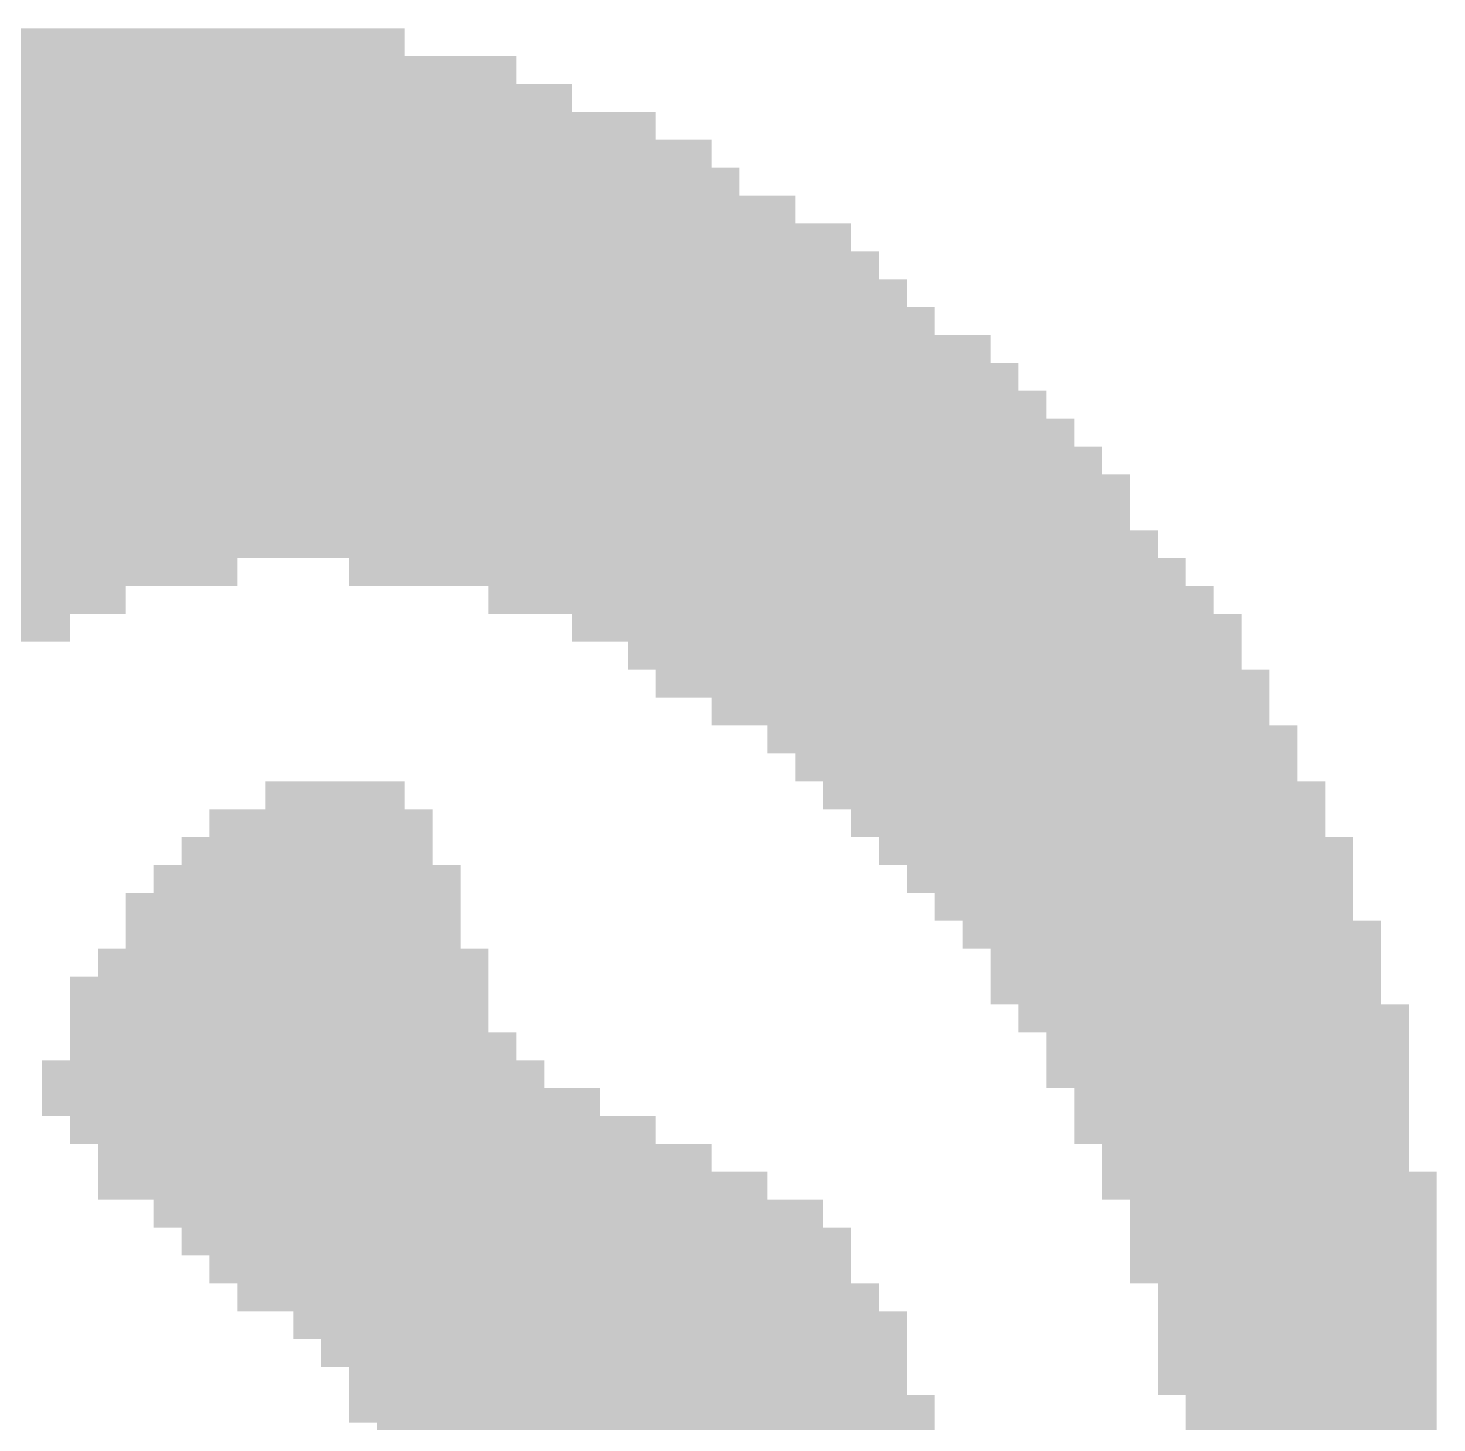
# Model space of a CAD drawing. Extents: x -15 to 107, y -79 to 1.
# Drawn here: x -11.062 to -9.779, y -28.829 to -27.559 of the extents above; entities that cross this region are included whole.
import ezdxf

# ---------------------------------------------------------------- set-up
doc = ezdxf.new("R2010")
doc.units = 0
doc.layers.add('21', color=253, linetype='CONTINUOUS')

# ---------------------------------------------------------------- blocks, each defined once
blk = doc.blocks.new('RECT')
blk.add_solid([(-0.5, -0.5), (0.5, -0.5), (-0.5, 0.5), (0.5, 0.5)])

msp = doc.modelspace()

# ---------------------------------------------------------------- block references
at = {"layer": '21', "xscale": 0.0254, "yscale": 0.0254, "rotation": 90}
for p in [(-11.0617, -27.5717), (-11.0363, -27.5717), (-11.0109, -27.5717), (-10.9855, -27.5717), (-10.9601, -27.5717), (-10.9347, -27.5717), (-10.9093, -27.5717), (-10.8839, -27.5717), (-10.8585, -27.5717), (-10.8331, -27.5717), (-10.8077, -27.5717), (-10.7823, -27.5717), (-10.7569, -27.5717), (-10.7315, -27.5717), (-11.0617, -27.5971), (-11.0363, -27.5971), (-11.0109, -27.5971), (-10.9855, -27.5971), (-10.9601, -27.5971), (-10.9347, -27.5971), (-10.9093, -27.5971), (-10.8839, -27.5971), (-10.8585, -27.5971), (-10.8331, -27.5971), (-10.8077, -27.5971), (-10.7823, -27.5971), (-10.7569, -27.5971), (-10.7315, -27.5971), (-10.7061, -27.5971), (-10.6807, -27.5971), (-10.6553, -27.5971), (-10.6299, -27.5971), (-11.0617, -27.6225), (-11.0363, -27.6225), (-11.0109, -27.6225), (-10.9855, -27.6225), (-10.9601, -27.6225), (-10.9347, -27.6225), (-10.9093, -27.6225), (-10.8839, -27.6225), (-10.8585, -27.6225), (-10.8331, -27.6225), (-10.8077, -27.6225), (-10.7823, -27.6225), (-10.7569, -27.6225), (-10.7315, -27.6225), (-10.7061, -27.6225), (-10.6807, -27.6225), (-10.6553, -27.6225), (-10.6299, -27.6225), (-10.6045, -27.6225), (-10.5791, -27.6225), (-11.0617, -27.6479), (-11.0363, -27.6479), (-11.0109, -27.6479), (-10.9855, -27.6479), (-10.9601, -27.6479), (-10.9347, -27.6479), (-10.9093, -27.6479), (-10.8839, -27.6479), (-10.8585, -27.6479), (-10.8331, -27.6479), (-10.8077, -27.6479), (-10.7823, -27.6479), (-10.7569, -27.6479), (-10.7315, -27.6479), (-10.7061, -27.6479), (-10.6807, -27.6479), (-10.6553, -27.6479), (-10.6299, -27.6479), (-10.6045, -27.6479), (-10.5791, -27.6479), (-10.5537, -27.6479), (-10.5283, -27.6479), (-10.5029, -27.6479), (-11.0617, -27.6733), (-11.0363, -27.6733), (-11.0109, -27.6733), (-10.9855, -27.6733), (-10.9601, -27.6733), (-10.9347, -27.6733), (-10.9093, -27.6733), (-10.8839, -27.6733), (-10.8585, -27.6733), (-10.8331, -27.6733), (-10.8077, -27.6733), (-10.7823, -27.6733), (-10.7569, -27.6733), (-10.7315, -27.6733), (-10.7061, -27.6733), (-10.6807, -27.6733), (-10.6553, -27.6733), (-10.6299, -27.6733), (-10.6045, -27.6733), (-10.5791, -27.6733), (-10.5537, -27.6733), (-10.5283, -27.6733), (-10.5029, -27.6733), (-10.4775, -27.6733), (-10.4521, -27.6733), (-11.0617, -27.6987), (-11.0363, -27.6987), (-11.0109, -27.6987), (-10.9855, -27.6987), (-10.9601, -27.6987), (-10.9347, -27.6987), (-10.9093, -27.6987), (-10.8839, -27.6987), (-10.8585, -27.6987), (-10.8331, -27.6987), (-10.8077, -27.6987), (-10.7823, -27.6987), (-10.7569, -27.6987), (-10.7315, -27.6987), (-10.7061, -27.6987), (-10.6807, -27.6987), (-10.6553, -27.6987), (-10.6299, -27.6987), (-10.6045, -27.6987), (-10.5791, -27.6987), (-10.5537, -27.6987), (-10.5283, -27.6987), (-10.5029, -27.6987), (-10.4775, -27.6987), (-10.4521, -27.6987), (-10.4267, -27.6987), (-11.0617, -27.7241), (-11.0363, -27.7241), (-11.0109, -27.7241), (-10.9855, -27.7241), (-10.9601, -27.7241), (-10.9347, -27.7241), (-10.9093, -27.7241), (-10.8839, -27.7241), (-10.8585, -27.7241), (-10.8331, -27.7241), (-10.8077, -27.7241), (-10.7823, -27.7241), (-10.7569, -27.7241), (-10.7315, -27.7241), (-10.7061, -27.7241), (-10.6807, -27.7241), (-10.6553, -27.7241), (-10.6299, -27.7241), (-10.6045, -27.7241), (-10.5791, -27.7241), (-10.5537, -27.7241), (-10.5283, -27.7241), (-10.5029, -27.7241), (-10.4775, -27.7241), (-10.4521, -27.7241), (-10.4267, -27.7241), (-10.4013, -27.7241), (-10.3759, -27.7241), (-11.0617, -27.7495), (-11.0363, -27.7495), (-11.0109, -27.7495), (-10.9855, -27.7495), (-10.9601, -27.7495), (-10.9347, -27.7495), (-10.9093, -27.7495), (-10.8839, -27.7495), (-10.8585, -27.7495), (-10.8331, -27.7495), (-10.8077, -27.7495), (-10.7823, -27.7495), (-10.7569, -27.7495), (-10.7315, -27.7495), (-10.7061, -27.7495), (-10.6807, -27.7495), (-10.6553, -27.7495), (-10.6299, -27.7495), (-10.6045, -27.7495), (-10.5791, -27.7495), (-10.5537, -27.7495), (-10.5283, -27.7495), (-10.5029, -27.7495), (-10.4775, -27.7495), (-10.4521, -27.7495), (-10.4267, -27.7495), (-10.4013, -27.7495), (-10.3759, -27.7495), (-10.3505, -27.7495), (-10.3251, -27.7495), (-11.0617, -27.7749), (-11.0363, -27.7749), (-11.0109, -27.7749), (-10.9855, -27.7749), (-10.9601, -27.7749), (-10.9347, -27.7749), (-10.9093, -27.7749), (-10.8839, -27.7749), (-10.8585, -27.7749), (-10.8331, -27.7749), (-10.8077, -27.7749), (-10.7823, -27.7749), (-10.7569, -27.7749), (-10.7315, -27.7749), (-10.7061, -27.7749), (-10.6807, -27.7749), (-10.6553, -27.7749), (-10.6299, -27.7749), (-10.6045, -27.7749), (-10.5791, -27.7749), (-10.5537, -27.7749), (-10.5283, -27.7749), (-10.5029, -27.7749), (-10.4775, -27.7749), (-10.4521, -27.7749), (-10.4267, -27.7749), (-10.4013, -27.7749), (-10.3759, -27.7749), (-10.3505, -27.7749), (-10.3251, -27.7749), (-10.2997, -27.7749), (-11.0617, -27.8003), (-11.0363, -27.8003), (-11.0109, -27.8003), (-10.9855, -27.8003), (-10.9601, -27.8003), (-10.9347, -27.8003), (-10.9093, -27.8003), (-10.8839, -27.8003), (-10.8585, -27.8003), (-10.8331, -27.8003), (-10.8077, -27.8003), (-10.7823, -27.8003), (-10.7569, -27.8003), (-10.7315, -27.8003), (-10.7061, -27.8003), (-10.6807, -27.8003), (-10.6553, -27.8003), (-10.6299, -27.8003), (-10.6045, -27.8003), (-10.5791, -27.8003), (-10.5537, -27.8003), (-10.5283, -27.8003), (-10.5029, -27.8003), (-10.4775, -27.8003), (-10.4521, -27.8003), (-10.4267, -27.8003), (-10.4013, -27.8003), (-10.3759, -27.8003), (-10.3505, -27.8003), (-10.3251, -27.8003), (-10.2997, -27.8003), (-10.2743, -27.8003), (-11.0617, -27.8257), (-11.0363, -27.8257), (-11.0109, -27.8257), (-10.9855, -27.8257), (-10.9601, -27.8257), (-10.9347, -27.8257), (-10.9093, -27.8257), (-10.8839, -27.8257), (-10.8585, -27.8257), (-10.8331, -27.8257), (-10.8077, -27.8257), (-10.7823, -27.8257), (-10.7569, -27.8257), (-10.7315, -27.8257), (-10.7061, -27.8257), (-10.6807, -27.8257), (-10.6553, -27.8257), (-10.6299, -27.8257), (-10.6045, -27.8257), (-10.5791, -27.8257), (-10.5537, -27.8257), (-10.5283, -27.8257), (-10.5029, -27.8257), (-10.4775, -27.8257), (-10.4521, -27.8257), (-10.4267, -27.8257), (-10.4013, -27.8257), (-10.3759, -27.8257), (-10.3505, -27.8257), (-10.3251, -27.8257), (-10.2997, -27.8257), (-10.2743, -27.8257), (-10.2489, -27.8257), (-11.0617, -27.8511), (-11.0363, -27.8511), (-11.0109, -27.8511), (-10.9855, -27.8511), (-10.9601, -27.8511), (-10.9347, -27.8511), (-10.9093, -27.8511), (-10.8839, -27.8511), (-10.8585, -27.8511), (-10.8331, -27.8511), (-10.8077, -27.8511), (-10.7823, -27.8511), (-10.7569, -27.8511), (-10.7315, -27.8511), (-10.7061, -27.8511), (-10.6807, -27.8511), (-10.6553, -27.8511), (-10.6299, -27.8511), (-10.6045, -27.8511), (-10.5791, -27.8511), (-10.5537, -27.8511), (-10.5283, -27.8511), (-10.5029, -27.8511), (-10.4775, -27.8511), (-10.4521, -27.8511), (-10.4267, -27.8511), (-10.4013, -27.8511), (-10.3759, -27.8511), (-10.3505, -27.8511), (-10.3251, -27.8511), (-10.2997, -27.8511), (-10.2743, -27.8511), (-10.2489, -27.8511), (-10.2235, -27.8511), (-10.1981, -27.8511), (-11.0617, -27.8765), (-11.0363, -27.8765), (-11.0109, -27.8765), (-10.9855, -27.8765), (-10.9601, -27.8765), (-10.9347, -27.8765), (-10.9093, -27.8765), (-10.8839, -27.8765), (-10.8585, -27.8765), (-10.8331, -27.8765), (-10.8077, -27.8765), (-10.7823, -27.8765), (-10.7569, -27.8765), (-10.7315, -27.8765), (-10.7061, -27.8765), (-10.6807, -27.8765), (-10.6553, -27.8765), (-10.6299, -27.8765), (-10.6045, -27.8765), (-10.5791, -27.8765), (-10.5537, -27.8765), (-10.5283, -27.8765), (-10.5029, -27.8765), (-10.4775, -27.8765), (-10.4521, -27.8765), (-10.4267, -27.8765), (-10.4013, -27.8765), (-10.3759, -27.8765), (-10.3505, -27.8765), (-10.3251, -27.8765), (-10.2997, -27.8765), (-10.2743, -27.8765), (-10.2489, -27.8765), (-10.2235, -27.8765), (-10.1981, -27.8765), (-10.1727, -27.8765), (-11.0617, -27.9019), (-11.0363, -27.9019), (-11.0109, -27.9019), (-10.9855, -27.9019), (-10.9601, -27.9019), (-10.9347, -27.9019), (-10.9093, -27.9019), (-10.8839, -27.9019), (-10.8585, -27.9019), (-10.8331, -27.9019), (-10.8077, -27.9019), (-10.7823, -27.9019), (-10.7569, -27.9019), (-10.7315, -27.9019), (-10.7061, -27.9019), (-10.6807, -27.9019), (-10.6553, -27.9019), (-10.6299, -27.9019), (-10.6045, -27.9019), (-10.5791, -27.9019), (-10.5537, -27.9019), (-10.5283, -27.9019), (-10.5029, -27.9019), (-10.4775, -27.9019), (-10.4521, -27.9019), (-10.4267, -27.9019), (-10.4013, -27.9019), (-10.3759, -27.9019), (-10.3505, -27.9019), (-10.3251, -27.9019), (-10.2997, -27.9019), (-10.2743, -27.9019), (-10.2489, -27.9019), (-10.2235, -27.9019), (-10.1981, -27.9019), (-10.1727, -27.9019), (-10.1473, -27.9019), (-11.0617, -27.9273), (-11.0363, -27.9273), (-11.0109, -27.9273), (-10.9855, -27.9273), (-10.9601, -27.9273), (-10.9347, -27.9273), (-10.9093, -27.9273), (-10.8839, -27.9273), (-10.8585, -27.9273), (-10.8331, -27.9273), (-10.8077, -27.9273), (-10.7823, -27.9273), (-10.7569, -27.9273), (-10.7315, -27.9273), (-10.7061, -27.9273), (-10.6807, -27.9273), (-10.6553, -27.9273), (-10.6299, -27.9273), (-10.6045, -27.9273), (-10.5791, -27.9273), (-10.5537, -27.9273), (-10.5283, -27.9273), (-10.5029, -27.9273), (-10.4775, -27.9273), (-10.4521, -27.9273), (-10.4267, -27.9273), (-10.4013, -27.9273), (-10.3759, -27.9273), (-10.3505, -27.9273), (-10.3251, -27.9273), (-10.2997, -27.9273), (-10.2743, -27.9273), (-10.2489, -27.9273), (-10.2235, -27.9273), (-10.1981, -27.9273), (-10.1727, -27.9273), (-10.1473, -27.9273), (-10.1219, -27.9273), (-11.0617, -27.9527), (-11.0363, -27.9527), (-11.0109, -27.9527), (-10.9855, -27.9527), (-10.9601, -27.9527), (-10.9347, -27.9527), (-10.9093, -27.9527), (-10.8839, -27.9527), (-10.8585, -27.9527), (-10.8331, -27.9527), (-10.8077, -27.9527), (-10.7823, -27.9527), (-10.7569, -27.9527), (-10.7315, -27.9527), (-10.7061, -27.9527), (-10.6807, -27.9527), (-10.6553, -27.9527), (-10.6299, -27.9527), (-10.6045, -27.9527), (-10.5791, -27.9527), (-10.5537, -27.9527), (-10.5283, -27.9527), (-10.5029, -27.9527), (-10.4775, -27.9527), (-10.4521, -27.9527), (-10.4267, -27.9527), (-10.4013, -27.9527), (-10.3759, -27.9527), (-10.3505, -27.9527), (-10.3251, -27.9527), (-10.2997, -27.9527), (-10.2743, -27.9527), (-10.2489, -27.9527), (-10.2235, -27.9527), (-10.1981, -27.9527), (-10.1727, -27.9527), (-10.1473, -27.9527), (-10.1219, -27.9527), (-10.0965, -27.9527), (-11.0617, -27.9781), (-11.0363, -27.9781), (-11.0109, -27.9781), (-10.9855, -27.9781), (-10.9601, -27.9781), (-10.9347, -27.9781), (-10.9093, -27.9781), (-10.8839, -27.9781), (-10.8585, -27.9781), (-10.8331, -27.9781), (-10.8077, -27.9781), (-10.7823, -27.9781), (-10.7569, -27.9781), (-10.7315, -27.9781), (-10.7061, -27.9781), (-10.6807, -27.9781), (-10.6553, -27.9781), (-10.6299, -27.9781), (-10.6045, -27.9781), (-10.5791, -27.9781), (-10.5537, -27.9781), (-10.5283, -27.9781), (-10.5029, -27.9781), (-10.4775, -27.9781), (-10.4521, -27.9781), (-10.4267, -27.9781), (-10.4013, -27.9781), (-10.3759, -27.9781), (-10.3505, -27.9781), (-10.3251, -27.9781), (-10.2997, -27.9781), (-10.2743, -27.9781), (-10.2489, -27.9781), (-10.2235, -27.9781), (-10.1981, -27.9781), (-10.1727, -27.9781), (-10.1473, -27.9781), (-10.1219, -27.9781), (-10.0965, -27.9781), (-10.0711, -27.9781), (-11.0617, -28.0035), (-11.0363, -28.0035), (-11.0109, -28.0035), (-10.9855, -28.0035), (-10.9601, -28.0035), (-10.9347, -28.0035), (-10.9093, -28.0035), (-10.8839, -28.0035), (-10.8585, -28.0035), (-10.8331, -28.0035), (-10.8077, -28.0035), (-10.7823, -28.0035), (-10.7569, -28.0035), (-10.7315, -28.0035), (-10.7061, -28.0035), (-10.6807, -28.0035), (-10.6553, -28.0035), (-10.6299, -28.0035), (-10.6045, -28.0035), (-10.5791, -28.0035), (-10.5537, -28.0035), (-10.5283, -28.0035), (-10.5029, -28.0035), (-10.4775, -28.0035), (-10.4521, -28.0035), (-10.4267, -28.0035), (-10.4013, -28.0035), (-10.3759, -28.0035), (-10.3505, -28.0035), (-10.3251, -28.0035), (-10.2997, -28.0035), (-10.2743, -28.0035), (-10.2489, -28.0035), (-10.2235, -28.0035), (-10.1981, -28.0035), (-10.1727, -28.0035), (-10.1473, -28.0035), (-10.1219, -28.0035), (-10.0965, -28.0035), (-10.0711, -28.0035), (-11.0617, -28.0289), (-11.0363, -28.0289), (-11.0109, -28.0289), (-10.9855, -28.0289), (-10.9601, -28.0289), (-10.9347, -28.0289), (-10.9093, -28.0289), (-10.8839, -28.0289), (-10.8585, -28.0289), (-10.8331, -28.0289), (-10.8077, -28.0289), (-10.7823, -28.0289), (-10.7569, -28.0289), (-10.7315, -28.0289), (-10.7061, -28.0289), (-10.6807, -28.0289), (-10.6553, -28.0289), (-10.6299, -28.0289), (-10.6045, -28.0289), (-10.5791, -28.0289), (-10.5537, -28.0289), (-10.5283, -28.0289), (-10.5029, -28.0289), (-10.4775, -28.0289), (-10.4521, -28.0289), (-10.4267, -28.0289), (-10.4013, -28.0289), (-10.3759, -28.0289), (-10.3505, -28.0289), (-10.3251, -28.0289), (-10.2997, -28.0289), (-10.2743, -28.0289), (-10.2489, -28.0289), (-10.2235, -28.0289), (-10.1981, -28.0289), (-10.1727, -28.0289), (-10.1473, -28.0289), (-10.1219, -28.0289), (-10.0965, -28.0289), (-10.0711, -28.0289), (-10.0457, -28.0289), (-11.0617, -28.0543), (-11.0363, -28.0543), (-11.0109, -28.0543), (-10.9855, -28.0543), (-10.9601, -28.0543), (-10.9347, -28.0543), (-10.9093, -28.0543), (-10.8839, -28.0543), (-10.7569, -28.0543), (-10.7315, -28.0543), (-10.7061, -28.0543), (-10.6807, -28.0543), (-10.6553, -28.0543), (-10.6299, -28.0543), (-10.6045, -28.0543), (-10.5791, -28.0543), (-10.5537, -28.0543), (-10.5283, -28.0543), (-10.5029, -28.0543), (-10.4775, -28.0543), (-10.4521, -28.0543), (-10.4267, -28.0543), (-10.4013, -28.0543), (-10.3759, -28.0543), (-10.3505, -28.0543), (-10.3251, -28.0543), (-10.2997, -28.0543), (-10.2743, -28.0543), (-10.2489, -28.0543), (-10.2235, -28.0543), (-10.1981, -28.0543), (-10.1727, -28.0543), (-10.1473, -28.0543), (-10.1219, -28.0543), (-10.0965, -28.0543), (-10.0711, -28.0543), (-10.0457, -28.0543), (-10.0203, -28.0543), (-11.0617, -28.0797), (-11.0363, -28.0797), (-11.0109, -28.0797), (-10.9855, -28.0797), (-10.6299, -28.0797), (-10.6045, -28.0797), (-10.5791, -28.0797), (-10.5537, -28.0797), (-10.5283, -28.0797), (-10.5029, -28.0797), (-10.4775, -28.0797), (-10.4521, -28.0797), (-10.4267, -28.0797), (-10.4013, -28.0797), (-10.3759, -28.0797), (-10.3505, -28.0797), (-10.3251, -28.0797), (-10.2997, -28.0797), (-10.2743, -28.0797), (-10.2489, -28.0797), (-10.2235, -28.0797), (-10.1981, -28.0797), (-10.1727, -28.0797), (-10.1473, -28.0797), (-10.1219, -28.0797), (-10.0965, -28.0797), (-10.0711, -28.0797), (-10.0457, -28.0797), (-10.0203, -28.0797), (-9.9949, -28.0797), (-11.0617, -28.1051), (-11.0363, -28.1051), (-10.5537, -28.1051), (-10.5283, -28.1051), (-10.5029, -28.1051), (-10.4775, -28.1051), (-10.4521, -28.1051), (-10.4267, -28.1051), (-10.4013, -28.1051), (-10.3759, -28.1051), (-10.3505, -28.1051), (-10.3251, -28.1051), (-10.2997, -28.1051), (-10.2743, -28.1051), (-10.2489, -28.1051), (-10.2235, -28.1051), (-10.1981, -28.1051), (-10.1727, -28.1051), (-10.1473, -28.1051), (-10.1219, -28.1051), (-10.0965, -28.1051), (-10.0711, -28.1051), (-10.0457, -28.1051), (-10.0203, -28.1051), (-9.9949, -28.1051), (-9.9695, -28.1051), (-10.5029, -28.1305), (-10.4775, -28.1305), (-10.4521, -28.1305), (-10.4267, -28.1305), (-10.4013, -28.1305), (-10.3759, -28.1305), (-10.3505, -28.1305), (-10.3251, -28.1305), (-10.2997, -28.1305), (-10.2743, -28.1305), (-10.2489, -28.1305), (-10.2235, -28.1305), (-10.1981, -28.1305), (-10.1727, -28.1305), (-10.1473, -28.1305), (-10.1219, -28.1305), (-10.0965, -28.1305), (-10.0711, -28.1305), (-10.0457, -28.1305), (-10.0203, -28.1305), (-9.9949, -28.1305), (-9.9695, -28.1305), (-10.4775, -28.1559), (-10.4521, -28.1559), (-10.4267, -28.1559), (-10.4013, -28.1559), (-10.3759, -28.1559), (-10.3505, -28.1559), (-10.3251, -28.1559), (-10.2997, -28.1559), (-10.2743, -28.1559), (-10.2489, -28.1559), (-10.2235, -28.1559), (-10.1981, -28.1559), (-10.1727, -28.1559), (-10.1473, -28.1559), (-10.1219, -28.1559), (-10.0965, -28.1559), (-10.0711, -28.1559), (-10.0457, -28.1559), (-10.0203, -28.1559), (-9.9949, -28.1559), (-9.9695, -28.1559), (-9.9441, -28.1559), (-10.4267, -28.1813), (-10.4013, -28.1813), (-10.3759, -28.1813), (-10.3505, -28.1813), (-10.3251, -28.1813), (-10.2997, -28.1813), (-10.2743, -28.1813), (-10.2489, -28.1813), (-10.2235, -28.1813), (-10.1981, -28.1813), (-10.1727, -28.1813), (-10.1473, -28.1813), (-10.1219, -28.1813), (-10.0965, -28.1813), (-10.0711, -28.1813), (-10.0457, -28.1813), (-10.0203, -28.1813), (-9.9949, -28.1813), (-9.9695, -28.1813), (-9.9441, -28.1813), (-10.3759, -28.2067), (-10.3505, -28.2067), (-10.3251, -28.2067), (-10.2997, -28.2067), (-10.2743, -28.2067), (-10.2489, -28.2067), (-10.2235, -28.2067), (-10.1981, -28.2067), (-10.1727, -28.2067), (-10.1473, -28.2067), (-10.1219, -28.2067), (-10.0965, -28.2067), (-10.0711, -28.2067), (-10.0457, -28.2067), (-10.0203, -28.2067), (-9.9949, -28.2067), (-9.9695, -28.2067), (-9.9441, -28.2067), (-9.9187, -28.2067), (-10.3505, -28.2321), (-10.3251, -28.2321), (-10.2997, -28.2321), (-10.2743, -28.2321), (-10.2489, -28.2321), (-10.2235, -28.2321), (-10.1981, -28.2321), (-10.1727, -28.2321), (-10.1473, -28.2321), (-10.1219, -28.2321), (-10.0965, -28.2321), (-10.0711, -28.2321), (-10.0457, -28.2321), (-10.0203, -28.2321), (-9.9949, -28.2321), (-9.9695, -28.2321), (-9.9441, -28.2321), (-9.9187, -28.2321), (-10.8331, -28.2575), (-10.8077, -28.2575), (-10.7823, -28.2575), (-10.7569, -28.2575), (-10.7315, -28.2575), (-10.3251, -28.2575), (-10.2997, -28.2575), (-10.2743, -28.2575), (-10.2489, -28.2575), (-10.2235, -28.2575), (-10.1981, -28.2575), (-10.1727, -28.2575), (-10.1473, -28.2575), (-10.1219, -28.2575), (-10.0965, -28.2575), (-10.0711, -28.2575), (-10.0457, -28.2575), (-10.0203, -28.2575), (-9.9949, -28.2575), (-9.9695, -28.2575), (-9.9441, -28.2575), (-9.9187, -28.2575), (-9.8933, -28.2575), (-10.8839, -28.2829), (-10.8585, -28.2829), (-10.8331, -28.2829), (-10.8077, -28.2829), (-10.7823, -28.2829), (-10.7569, -28.2829), (-10.7315, -28.2829), (-10.7061, -28.2829), (-10.2997, -28.2829), (-10.2743, -28.2829), (-10.2489, -28.2829), (-10.2235, -28.2829), (-10.1981, -28.2829), (-10.1727, -28.2829), (-10.1473, -28.2829), (-10.1219, -28.2829), (-10.0965, -28.2829), (-10.0711, -28.2829), (-10.0457, -28.2829), (-10.0203, -28.2829), (-9.9949, -28.2829), (-9.9695, -28.2829), (-9.9441, -28.2829), (-9.9187, -28.2829), (-9.8933, -28.2829), (-10.9093, -28.3083), (-10.8839, -28.3083), (-10.8585, -28.3083), (-10.8331, -28.3083), (-10.8077, -28.3083), (-10.7823, -28.3083), (-10.7569, -28.3083), (-10.7315, -28.3083), (-10.7061, -28.3083), (-10.2743, -28.3083), (-10.2489, -28.3083), (-10.2235, -28.3083), (-10.1981, -28.3083), (-10.1727, -28.3083), (-10.1473, -28.3083), (-10.1219, -28.3083), (-10.0965, -28.3083), (-10.0711, -28.3083), (-10.0457, -28.3083), (-10.0203, -28.3083), (-9.9949, -28.3083), (-9.9695, -28.3083), (-9.9441, -28.3083), (-9.9187, -28.3083), (-9.8933, -28.3083), (-9.8679, -28.3083), (-10.9347, -28.3337), (-10.9093, -28.3337), (-10.8839, -28.3337), (-10.8585, -28.3337), (-10.8331, -28.3337), (-10.8077, -28.3337), (-10.7823, -28.3337), (-10.7569, -28.3337), (-10.7315, -28.3337), (-10.7061, -28.3337), (-10.6807, -28.3337), (-10.2489, -28.3337), (-10.2235, -28.3337), (-10.1981, -28.3337), (-10.1727, -28.3337), (-10.1473, -28.3337), (-10.1219, -28.3337), (-10.0965, -28.3337), (-10.0711, -28.3337), (-10.0457, -28.3337), (-10.0203, -28.3337), (-9.9949, -28.3337), (-9.9695, -28.3337), (-9.9441, -28.3337), (-9.9187, -28.3337), (-9.8933, -28.3337), (-9.8679, -28.3337), (-10.9601, -28.3591), (-10.9347, -28.3591), (-10.9093, -28.3591), (-10.8839, -28.3591), (-10.8585, -28.3591), (-10.8331, -28.3591), (-10.8077, -28.3591), (-10.7823, -28.3591), (-10.7569, -28.3591), (-10.7315, -28.3591), (-10.7061, -28.3591), (-10.6807, -28.3591), (-10.2235, -28.3591), (-10.1981, -28.3591), (-10.1727, -28.3591), (-10.1473, -28.3591), (-10.1219, -28.3591), (-10.0965, -28.3591), (-10.0711, -28.3591), (-10.0457, -28.3591), (-10.0203, -28.3591), (-9.9949, -28.3591), (-9.9695, -28.3591), (-9.9441, -28.3591), (-9.9187, -28.3591), (-9.8933, -28.3591), (-9.8679, -28.3591), (-10.9601, -28.3845), (-10.9347, -28.3845), (-10.9093, -28.3845), (-10.8839, -28.3845), (-10.8585, -28.3845), (-10.8331, -28.3845), (-10.8077, -28.3845), (-10.7823, -28.3845), (-10.7569, -28.3845), (-10.7315, -28.3845), (-10.7061, -28.3845), (-10.6807, -28.3845), (-10.1981, -28.3845), (-10.1727, -28.3845), (-10.1473, -28.3845), (-10.1219, -28.3845), (-10.0965, -28.3845), (-10.0711, -28.3845), (-10.0457, -28.3845), (-10.0203, -28.3845), (-9.9949, -28.3845), (-9.9695, -28.3845), (-9.9441, -28.3845), (-9.9187, -28.3845), (-9.8933, -28.3845), (-9.8679, -28.3845), (-9.8425, -28.3845), (-10.9855, -28.4099), (-10.9601, -28.4099), (-10.9347, -28.4099), (-10.9093, -28.4099), (-10.8839, -28.4099), (-10.8585, -28.4099), (-10.8331, -28.4099), (-10.8077, -28.4099), (-10.7823, -28.4099), (-10.7569, -28.4099), (-10.7315, -28.4099), (-10.7061, -28.4099), (-10.6807, -28.4099), (-10.6553, -28.4099), (-10.1727, -28.4099), (-10.1473, -28.4099), (-10.1219, -28.4099), (-10.0965, -28.4099), (-10.0711, -28.4099), (-10.0457, -28.4099), (-10.0203, -28.4099), (-9.9949, -28.4099), (-9.9695, -28.4099), (-9.9441, -28.4099), (-9.9187, -28.4099), (-9.8933, -28.4099), (-9.8679, -28.4099), (-9.8425, -28.4099), (-11.0109, -28.4353), (-10.9855, -28.4353), (-10.9601, -28.4353), (-10.9347, -28.4353), (-10.9093, -28.4353), (-10.8839, -28.4353), (-10.8585, -28.4353), (-10.8331, -28.4353), (-10.8077, -28.4353), (-10.7823, -28.4353), (-10.7569, -28.4353), (-10.7315, -28.4353), (-10.7061, -28.4353), (-10.6807, -28.4353), (-10.6553, -28.4353), (-10.1727, -28.4353), (-10.1473, -28.4353), (-10.1219, -28.4353), (-10.0965, -28.4353), (-10.0711, -28.4353), (-10.0457, -28.4353), (-10.0203, -28.4353), (-9.9949, -28.4353), (-9.9695, -28.4353), (-9.9441, -28.4353), (-9.9187, -28.4353), (-9.8933, -28.4353), (-9.8679, -28.4353), (-9.8425, -28.4353), (-11.0109, -28.4607), (-10.9855, -28.4607), (-10.9601, -28.4607), (-10.9347, -28.4607), (-10.9093, -28.4607), (-10.8839, -28.4607), (-10.8585, -28.4607), (-10.8331, -28.4607), (-10.8077, -28.4607), (-10.7823, -28.4607), (-10.7569, -28.4607), (-10.7315, -28.4607), (-10.7061, -28.4607), (-10.6807, -28.4607), (-10.6553, -28.4607), (-10.1473, -28.4607), (-10.1219, -28.4607), (-10.0965, -28.4607), (-10.0711, -28.4607), (-10.0457, -28.4607), (-10.0203, -28.4607), (-9.9949, -28.4607), (-9.9695, -28.4607), (-9.9441, -28.4607), (-9.9187, -28.4607), (-9.8933, -28.4607), (-9.8679, -28.4607), (-9.8425, -28.4607), (-9.8171, -28.4607), (-11.0109, -28.4861), (-10.9855, -28.4861), (-10.9601, -28.4861), (-10.9347, -28.4861), (-10.9093, -28.4861), (-10.8839, -28.4861), (-10.8585, -28.4861), (-10.8331, -28.4861), (-10.8077, -28.4861), (-10.7823, -28.4861), (-10.7569, -28.4861), (-10.7315, -28.4861), (-10.7061, -28.4861), (-10.6807, -28.4861), (-10.6553, -28.4861), (-10.6299, -28.4861), (-10.1219, -28.4861), (-10.0965, -28.4861), (-10.0711, -28.4861), (-10.0457, -28.4861), (-10.0203, -28.4861), (-9.9949, -28.4861), (-9.9695, -28.4861), (-9.9441, -28.4861), (-9.9187, -28.4861), (-9.8933, -28.4861), (-9.8679, -28.4861), (-9.8425, -28.4861), (-9.8171, -28.4861), (-11.0363, -28.5115), (-11.0109, -28.5115), (-10.9855, -28.5115), (-10.9601, -28.5115), (-10.9347, -28.5115), (-10.9093, -28.5115), (-10.8839, -28.5115), (-10.8585, -28.5115), (-10.8331, -28.5115), (-10.8077, -28.5115), (-10.7823, -28.5115), (-10.7569, -28.5115), (-10.7315, -28.5115), (-10.7061, -28.5115), (-10.6807, -28.5115), (-10.6553, -28.5115), (-10.6299, -28.5115), (-10.6045, -28.5115), (-10.1219, -28.5115), (-10.0965, -28.5115), (-10.0711, -28.5115), (-10.0457, -28.5115), (-10.0203, -28.5115), (-9.9949, -28.5115), (-9.9695, -28.5115), (-9.9441, -28.5115), (-9.9187, -28.5115), (-9.8933, -28.5115), (-9.8679, -28.5115), (-9.8425, -28.5115), (-9.8171, -28.5115), (-11.0363, -28.5369), (-11.0109, -28.5369), (-10.9855, -28.5369), (-10.9601, -28.5369), (-10.9347, -28.5369), (-10.9093, -28.5369), (-10.8839, -28.5369), (-10.8585, -28.5369), (-10.8331, -28.5369), (-10.8077, -28.5369), (-10.7823, -28.5369), (-10.7569, -28.5369), (-10.7315, -28.5369), (-10.7061, -28.5369), (-10.6807, -28.5369), (-10.6553, -28.5369), (-10.6299, -28.5369), (-10.6045, -28.5369), (-10.5791, -28.5369), (-10.5537, -28.5369), (-10.0965, -28.5369), (-10.0711, -28.5369), (-10.0457, -28.5369), (-10.0203, -28.5369), (-9.9949, -28.5369), (-9.9695, -28.5369), (-9.9441, -28.5369), (-9.9187, -28.5369), (-9.8933, -28.5369), (-9.8679, -28.5369), (-9.8425, -28.5369), (-9.8171, -28.5369), (-11.0109, -28.5623), (-10.9855, -28.5623), (-10.9601, -28.5623), (-10.9347, -28.5623), (-10.9093, -28.5623), (-10.8839, -28.5623), (-10.8585, -28.5623), (-10.8331, -28.5623), (-10.8077, -28.5623), (-10.7823, -28.5623), (-10.7569, -28.5623), (-10.7315, -28.5623), (-10.7061, -28.5623), (-10.6807, -28.5623), (-10.6553, -28.5623), (-10.6299, -28.5623), (-10.6045, -28.5623), (-10.5791, -28.5623), (-10.5537, -28.5623), (-10.5283, -28.5623), (-10.5029, -28.5623), (-10.0965, -28.5623), (-10.0711, -28.5623), (-10.0457, -28.5623), (-10.0203, -28.5623), (-9.9949, -28.5623), (-9.9695, -28.5623), (-9.9441, -28.5623), (-9.9187, -28.5623), (-9.8933, -28.5623), (-9.8679, -28.5623), (-9.8425, -28.5623), (-9.8171, -28.5623), (-10.9855, -28.5877), (-10.9601, -28.5877), (-10.9347, -28.5877), (-10.9093, -28.5877), (-10.8839, -28.5877), (-10.8585, -28.5877), (-10.8331, -28.5877), (-10.8077, -28.5877), (-10.7823, -28.5877), (-10.7569, -28.5877), (-10.7315, -28.5877), (-10.7061, -28.5877), (-10.6807, -28.5877), (-10.6553, -28.5877), (-10.6299, -28.5877), (-10.6045, -28.5877), (-10.5791, -28.5877), (-10.5537, -28.5877), (-10.5283, -28.5877), (-10.5029, -28.5877), (-10.4775, -28.5877), (-10.4521, -28.5877), (-10.0711, -28.5877), (-10.0457, -28.5877), (-10.0203, -28.5877), (-9.9949, -28.5877), (-9.9695, -28.5877), (-9.9441, -28.5877), (-9.9187, -28.5877), (-9.8933, -28.5877), (-9.8679, -28.5877), (-9.8425, -28.5877), (-9.8171, -28.5877), (-10.9855, -28.6131), (-10.9601, -28.6131), (-10.9347, -28.6131), (-10.9093, -28.6131), (-10.8839, -28.6131), (-10.8585, -28.6131), (-10.8331, -28.6131), (-10.8077, -28.6131), (-10.7823, -28.6131), (-10.7569, -28.6131), (-10.7315, -28.6131), (-10.7061, -28.6131), (-10.6807, -28.6131), (-10.6553, -28.6131), (-10.6299, -28.6131), (-10.6045, -28.6131), (-10.5791, -28.6131), (-10.5537, -28.6131), (-10.5283, -28.6131), (-10.5029, -28.6131), (-10.4775, -28.6131), (-10.4521, -28.6131), (-10.4267, -28.6131), (-10.4013, -28.6131), (-10.0711, -28.6131), (-10.0457, -28.6131), (-10.0203, -28.6131), (-9.9949, -28.6131), (-9.9695, -28.6131), (-9.9441, -28.6131), (-9.9187, -28.6131), (-9.8933, -28.6131), (-9.8679, -28.6131), (-9.8425, -28.6131), (-9.8171, -28.6131), (-9.7917, -28.6131), (-10.9347, -28.6385), (-10.9093, -28.6385), (-10.8839, -28.6385), (-10.8585, -28.6385), (-10.8331, -28.6385), (-10.8077, -28.6385), (-10.7823, -28.6385), (-10.7569, -28.6385), (-10.7315, -28.6385), (-10.7061, -28.6385), (-10.6807, -28.6385), (-10.6553, -28.6385), (-10.6299, -28.6385), (-10.6045, -28.6385), (-10.5791, -28.6385), (-10.5537, -28.6385), (-10.5283, -28.6385), (-10.5029, -28.6385), (-10.4775, -28.6385), (-10.4521, -28.6385), (-10.4267, -28.6385), (-10.4013, -28.6385), (-10.3759, -28.6385), (-10.3505, -28.6385), (-10.0457, -28.6385), (-10.0203, -28.6385), (-9.9949, -28.6385), (-9.9695, -28.6385), (-9.9441, -28.6385), (-9.9187, -28.6385), (-9.8933, -28.6385), (-9.8679, -28.6385), (-9.8425, -28.6385), (-9.8171, -28.6385), (-9.7917, -28.6385), (-10.9093, -28.6639), (-10.8839, -28.6639), (-10.8585, -28.6639), (-10.8331, -28.6639), (-10.8077, -28.6639), (-10.7823, -28.6639), (-10.7569, -28.6639), (-10.7315, -28.6639), (-10.7061, -28.6639), (-10.6807, -28.6639), (-10.6553, -28.6639), (-10.6299, -28.6639), (-10.6045, -28.6639), (-10.5791, -28.6639), (-10.5537, -28.6639), (-10.5283, -28.6639), (-10.5029, -28.6639), (-10.4775, -28.6639), (-10.4521, -28.6639), (-10.4267, -28.6639), (-10.4013, -28.6639), (-10.3759, -28.6639), (-10.3505, -28.6639), (-10.3251, -28.6639), (-10.0457, -28.6639), (-10.0203, -28.6639), (-9.9949, -28.6639), (-9.9695, -28.6639), (-9.9441, -28.6639), (-9.9187, -28.6639), (-9.8933, -28.6639), (-9.8679, -28.6639), (-9.8425, -28.6639), (-9.8171, -28.6639), (-9.7917, -28.6639), (-10.8839, -28.6893), (-10.8585, -28.6893), (-10.8331, -28.6893), (-10.8077, -28.6893), (-10.7823, -28.6893), (-10.7569, -28.6893), (-10.7315, -28.6893), (-10.7061, -28.6893), (-10.6807, -28.6893), (-10.6553, -28.6893), (-10.6299, -28.6893), (-10.6045, -28.6893), (-10.5791, -28.6893), (-10.5537, -28.6893), (-10.5283, -28.6893), (-10.5029, -28.6893), (-10.4775, -28.6893), (-10.4521, -28.6893), (-10.4267, -28.6893), (-10.4013, -28.6893), (-10.3759, -28.6893), (-10.3505, -28.6893), (-10.3251, -28.6893), (-10.0457, -28.6893), (-10.0203, -28.6893), (-9.9949, -28.6893), (-9.9695, -28.6893), (-9.9441, -28.6893), (-9.9187, -28.6893), (-9.8933, -28.6893), (-9.8679, -28.6893), (-9.8425, -28.6893), (-9.8171, -28.6893), (-9.7917, -28.6893), (-10.8585, -28.7147), (-10.8331, -28.7147), (-10.8077, -28.7147), (-10.7823, -28.7147), (-10.7569, -28.7147), (-10.7315, -28.7147), (-10.7061, -28.7147), (-10.6807, -28.7147), (-10.6553, -28.7147), (-10.6299, -28.7147), (-10.6045, -28.7147), (-10.5791, -28.7147), (-10.5537, -28.7147), (-10.5283, -28.7147), (-10.5029, -28.7147), (-10.4775, -28.7147), (-10.4521, -28.7147), (-10.4267, -28.7147), (-10.4013, -28.7147), (-10.3759, -28.7147), (-10.3505, -28.7147), (-10.3251, -28.7147), (-10.2997, -28.7147), (-10.0203, -28.7147), (-9.9949, -28.7147), (-9.9695, -28.7147), (-9.9441, -28.7147), (-9.9187, -28.7147), (-9.8933, -28.7147), (-9.8679, -28.7147), (-9.8425, -28.7147), (-9.8171, -28.7147), (-9.7917, -28.7147), (-10.8077, -28.7401), (-10.7823, -28.7401), (-10.7569, -28.7401), (-10.7315, -28.7401), (-10.7061, -28.7401), (-10.6807, -28.7401), (-10.6553, -28.7401), (-10.6299, -28.7401), (-10.6045, -28.7401), (-10.5791, -28.7401), (-10.5537, -28.7401), (-10.5283, -28.7401), (-10.5029, -28.7401), (-10.4775, -28.7401), (-10.4521, -28.7401), (-10.4267, -28.7401), (-10.4013, -28.7401), (-10.3759, -28.7401), (-10.3505, -28.7401), (-10.3251, -28.7401), (-10.2997, -28.7401), (-10.2743, -28.7401), (-10.0203, -28.7401), (-9.9949, -28.7401), (-9.9695, -28.7401), (-9.9441, -28.7401), (-9.9187, -28.7401), (-9.8933, -28.7401), (-9.8679, -28.7401), (-9.8425, -28.7401), (-9.8171, -28.7401), (-9.7917, -28.7401), (-10.7823, -28.7655), (-10.7569, -28.7655), (-10.7315, -28.7655), (-10.7061, -28.7655), (-10.6807, -28.7655), (-10.6553, -28.7655), (-10.6299, -28.7655), (-10.6045, -28.7655), (-10.5791, -28.7655), (-10.5537, -28.7655), (-10.5283, -28.7655), (-10.5029, -28.7655), (-10.4775, -28.7655), (-10.4521, -28.7655), (-10.4267, -28.7655), (-10.4013, -28.7655), (-10.3759, -28.7655), (-10.3505, -28.7655), (-10.3251, -28.7655), (-10.2997, -28.7655), (-10.2743, -28.7655), (-10.0203, -28.7655), (-9.9949, -28.7655), (-9.9695, -28.7655), (-9.9441, -28.7655), (-9.9187, -28.7655), (-9.8933, -28.7655), (-9.8679, -28.7655), (-9.8425, -28.7655), (-9.8171, -28.7655), (-9.7917, -28.7655), (-10.7569, -28.7909), (-10.7315, -28.7909), (-10.7061, -28.7909), (-10.6807, -28.7909), (-10.6553, -28.7909), (-10.6299, -28.7909), (-10.6045, -28.7909), (-10.5791, -28.7909), (-10.5537, -28.7909), (-10.5283, -28.7909), (-10.5029, -28.7909), (-10.4775, -28.7909), (-10.4521, -28.7909), (-10.4267, -28.7909), (-10.4013, -28.7909), (-10.3759, -28.7909), (-10.3505, -28.7909), (-10.3251, -28.7909), (-10.2997, -28.7909), (-10.2743, -28.7909), (-10.0203, -28.7909), (-9.9949, -28.7909), (-9.9695, -28.7909), (-9.9441, -28.7909), (-9.9187, -28.7909), (-9.8933, -28.7909), (-9.8679, -28.7909), (-9.8425, -28.7909), (-9.8171, -28.7909), (-9.7917, -28.7909), (-10.7569, -28.8163), (-10.7315, -28.8163), (-10.7061, -28.8163), (-10.6807, -28.8163), (-10.6553, -28.8163), (-10.6299, -28.8163), (-10.6045, -28.8163), (-10.5791, -28.8163), (-10.5537, -28.8163), (-10.5283, -28.8163), (-10.5029, -28.8163), (-10.4775, -28.8163), (-10.4521, -28.8163), (-10.4267, -28.8163), (-10.4013, -28.8163), (-10.3759, -28.8163), (-10.3505, -28.8163), (-10.3251, -28.8163), (-10.2997, -28.8163), (-10.2743, -28.8163), (-10.2489, -28.8163), (-9.9949, -28.8163), (-9.9695, -28.8163), (-9.9441, -28.8163), (-9.9187, -28.8163), (-9.8933, -28.8163), (-9.8679, -28.8163), (-9.8425, -28.8163), (-9.8171, -28.8163), (-9.7917, -28.8163), (-10.7315, -28.8417), (-10.7061, -28.8417), (-10.6807, -28.8417), (-10.6553, -28.8417), (-10.6299, -28.8417), (-10.6045, -28.8417), (-10.5791, -28.8417), (-10.5537, -28.8417), (-10.5283, -28.8417), (-10.5029, -28.8417), (-10.4775, -28.8417), (-10.4521, -28.8417), (-10.4267, -28.8417), (-10.4013, -28.8417), (-10.3759, -28.8417), (-10.3505, -28.8417), (-10.3251, -28.8417), (-10.2997, -28.8417), (-10.2743, -28.8417), (-10.2489, -28.8417), (-9.9949, -28.8417), (-9.9695, -28.8417), (-9.9441, -28.8417), (-9.9187, -28.8417), (-9.8933, -28.8417), (-9.8679, -28.8417), (-9.8425, -28.8417), (-9.8171, -28.8417), (-9.7917, -28.8417)]:
    msp.add_blockref('RECT', p, dxfattribs=at)

doc.saveas('drawing.dxf')
